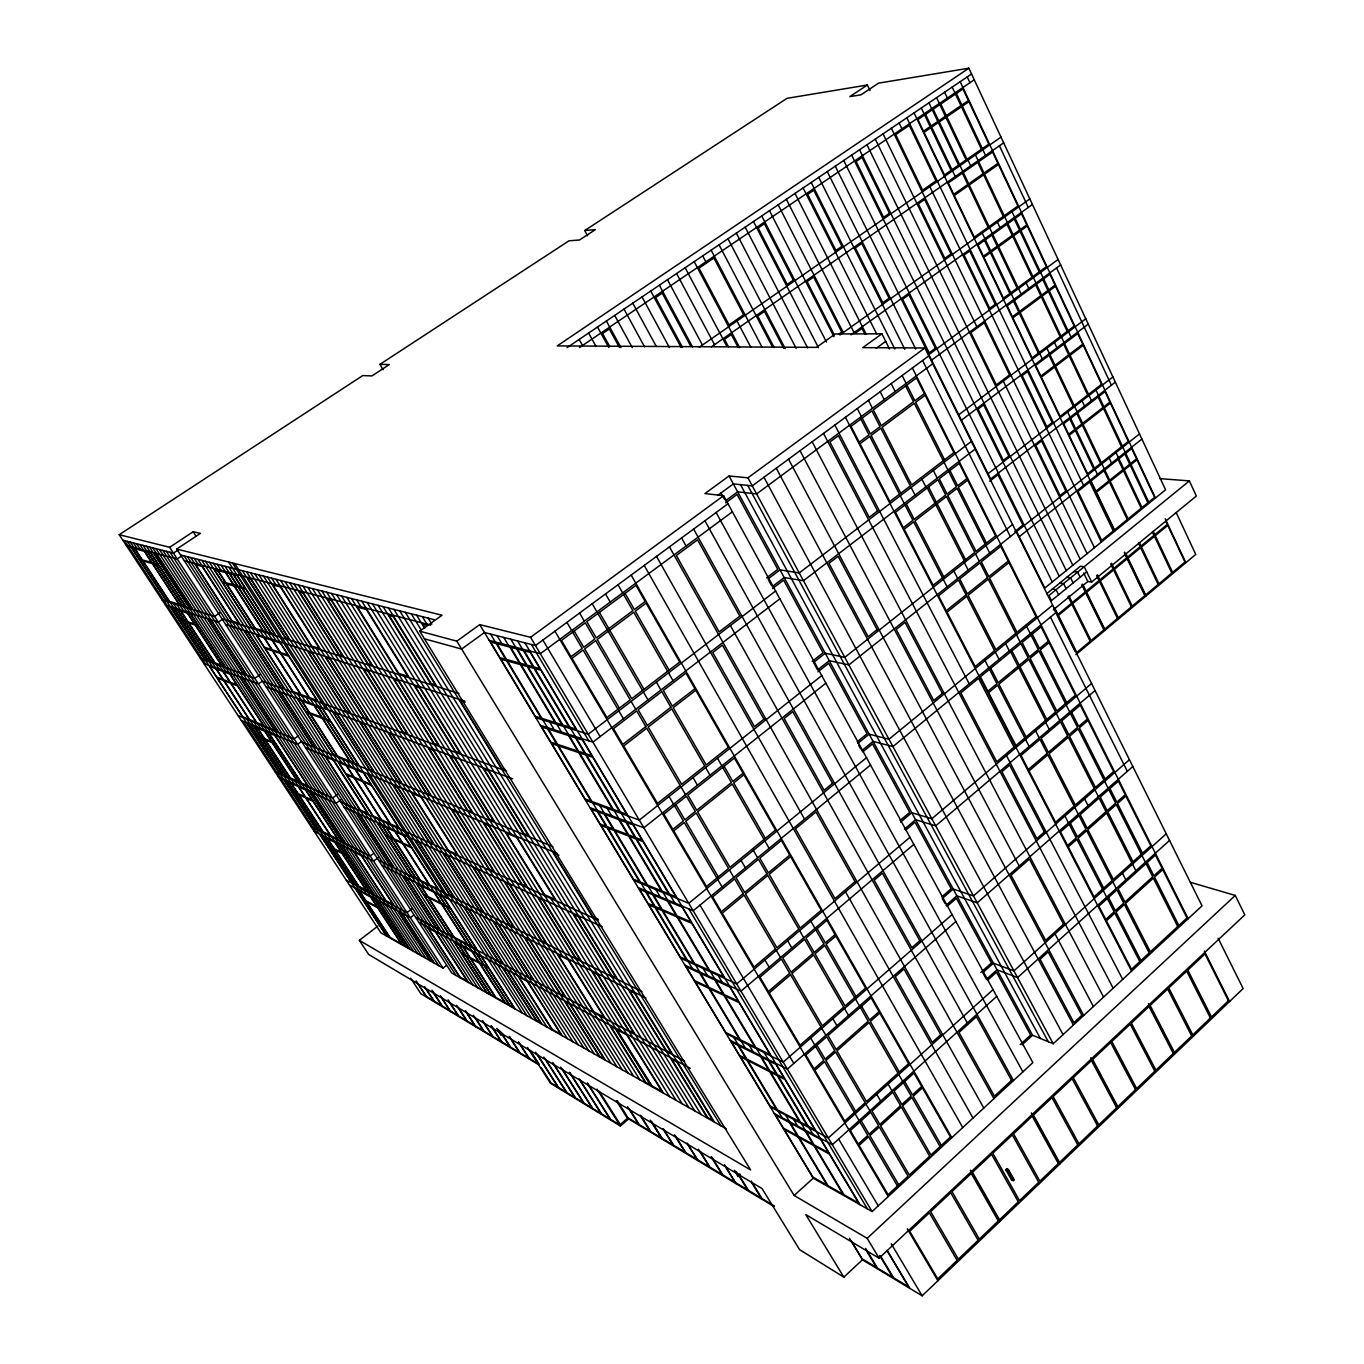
<?xml version="1.0" encoding="UTF-8"?>
<svg xmlns="http://www.w3.org/2000/svg" width="1364" height="1364" viewBox="0 0 1364 1364"><rect width="100%" height="100%" fill="white"/><g stroke="black" fill="none" stroke-linecap="round" stroke-linejoin="round"><path stroke-width="1.5" d="M1038.72 1182.281L1019.522 1200.644L992.804 1153.245L1012.327 1134.916L1039.436 1183.543M849.499 1238.359L862.423 1259.79L922.166 1295.8L1243.133 988.559L1218.12 938.244M1011.542 1179.877L1012.514 1178.956L1014.151 1179.775L1013.196 1180.695L1011.542 1179.877L1005.779 1169.63L1006.751 1168.709L1008.388 1169.528L1014.151 1179.775M1006.359 1170.653L1008.149 1170.141L1012.753 1178.343M1005.779 1169.63L1007.416 1170.448L1008.388 1169.528M1007.178 1171.062L1008.149 1170.141M862.423 1259.79L843.856 1277.164L805.766 1214.574L879.081 1258.205L1244.786 914.869L1235.273 895.432L1190.397 882.303M383.096 369.729L379.925 364.358L389.252 364.58L371.946 375.918L362.739 375.577L119.214 534.722L169.648 547.305L193.142 531.738L200.406 533.375L176.757 549.078L442.021 615.232L419.72 631.174L456.838 641.165L794.138 1195.478L867.18 1238.324L1235.273 895.432M456.838 641.165L479.702 624.627L813.234 1178.172L872.073 1211.556L1032.855 1062.607L723.602 495.678L704.932 493.58L729.041 475.968L747.932 477.826L924.894 347.973L1202.042 905.866L1053.23 1043.733L1032.531 1035.242L729.041 475.968M1020.221 1044.619L1030.638 1035.037L996.521 972.208L987.417 980.375M1022.148 1044.79L1032.531 1035.242M794.138 1195.478L813.234 1178.172M993.06 989.667L828.306 1137.951L770.319 1106.937M1166.237 833.796L1013.929 970.878L993.418 963.172L982.779 972.668L986.411 979.301L997.016 969.804L1017.544 977.596L1169.545 840.429M996.726 996.385L832.33 1144.737L774.275 1113.501M980.818 972.447L991.475 962.916L956.386 898.279L947.059 906.412M738.691 1174.711L739.629 1173.858L740.209 1174.796L738.316 1176.484L734.804 1171.42M952.106 914.579L783.192 1062.113L726.159 1033.639M1129.443 759.714L973.487 895.909L953.18 889.021L942.285 898.467L945.082 903.582M955.891 921.501L787.352 1069.103L730.217 1040.391M1132.819 766.534L977.221 902.815L956.88 895.841L946.019 905.304M941.825 896.847L951.202 888.731L915.074 822.219L905.526 830.284M527.476 1047.45L550.493 1083.238L620.381 1125.999L628.668 1118.923L773.934 1206.475M913.829 844.401L740.993 991.134L684.864 965.115M1095.07 690.542L935.687 825.851L915.585 819.747L904.451 829.124M909.941 837.291L736.713 983.921L680.67 958.159M1091.592 683.534L931.851 818.741L911.766 812.705L900.615 822.1M900.138 820.429L909.737 812.381L872.551 743.892L862.747 751.905M1075.838 654.669L1195.734 554.432L1176.16 512.472M870.522 764.999L693.185 910.743L638.147 887.572M1056.23 612.368L892.926 746.585L873.079 741.385L861.656 750.712M866.515 757.668L688.752 903.309L633.834 880.411M1052.65 605.156L888.97 739.254L869.141 734.156L857.7 743.465M1053.332 609.81L1087.841 581.49L1091.66 582.019L1196.347 496.019L1189.374 480.895L1159.877 478.628M1189.374 480.895L1048.967 595.488L1051.508 600.603L1086.699 571.84M857.223 741.76L867.061 733.764L828.749 663.245L817.94 671.787M500.776 1034.782C497.11 1029.803 510.221 1040.272 496.632 1028.371M1046.631 593.766L1080.39 566.231L1084.209 566.725L1091.66 582.019M1014.765 531.568L1022.915 525.089L998.005 474.774L989.735 481.219M825.885 683.176L643.842 827.778L589.998 807.676M1016.265 531.926L848.868 664.916L829.278 660.688L817.582 669.946L813.507 662.478L825.237 653.237L844.793 657.363L1012.582 524.492M1139.503 433.923L1016.692 531.483L1044.807 588.054L1165.572 489.795L968.849 68.2L878.552 83.153L860.94 94.849L849.823 96.622L867.351 85.011L869.976 90.45M1019.283 536.666L1141.89 439.055M821.759 675.606L639.29 820.105L585.548 800.293M119.214 534.722L380.863 932.806L443.044 968.099L446.301 965.524M812.228 661.335L823.089 652.793L783.635 580.126L772.518 588.6M1115.343 382.159L990.656 479.037L835.279 166.186M411.996 908.782L407.018 912.635L346.234 880.138M413.633 915.159L410.325 917.733L349.406 884.963M988.013 473.734L1112.905 376.941M843.856 1277.164L799.56 1249.629L762.05 1188.556L368.689 954.476L359.346 940.359L377.896 926.054M779.85 598.813L592.931 742.152L540.383 725.307M975.124 449.08L803.447 580.723L784.164 577.552L772.16 586.708M775.605 591.004L588.208 734.224L535.779 717.703M971.321 441.442L799.253 572.948L780.003 569.862L767.966 579.018M766.653 577.824L777.787 569.368L737.106 494.45L725.716 502.839M961.432 420.197L1088.267 324.138M373.583 853.421L370.19 855.978L310.907 826.379M958.739 414.792L1085.778 318.801M378.646 857.342L373.583 861.178L314.146 831.307M341.188 799.56L336.021 803.379L278.154 776.542M732.4 511.79L540.332 653.714L489.182 640.364M932.737 363.762L756.611 493.904L737.651 491.841L725.341 500.895M928.85 354.606L1058.089 259.467M728.001 503.759L535.455 645.53L484.459 632.504L461.646 649.059L424.426 638.812M928.816 355.885L752.28 485.874L733.355 483.913L717.669 495.422M337.743 794.24L332.577 798.059L274.846 771.513M931.595 360.13L1060.629 264.923M479.702 624.627L530.579 637.312L723.602 495.678M876.165 348.314L885.696 341.409M301.597 741.453L297.642 744.301L241.411 720.635M889.516 348.996L881.894 333.822L862.781 347.632L924.894 347.973M850.897 334.845L1032.429 204.481M855.569 333.038L861.98 328.434L864.793 333.992M298.068 736.014L294.113 738.862L238.035 715.503M838.502 334.419L841.741 332.1L813.66 277.011L807.079 281.615L834.325 334.913M839.934 334.964L1029.837 198.922M260.166 674.583L254.795 678.334L200.44 658.301M711.531 346.763L1003.648 142.794M699.255 347.257L1001.006 137.116M222.366 619.324L218.274 622.137L165.573 605.241M220.047 612.709L214.574 616.443L162.043 599.887M566.981 347.684L971.56 73.997M579.529 347.53L974.254 79.794M968.849 68.2L557.211 345.91L816.49 347.36L835.211 333.975L881.894 333.822M177.627 550.34L173.433 553.119L122.828 540.212M181.395 556.154L177.218 558.95L126.426 545.685M379.925 364.358L568.993 240.814L579.564 239.979L595.403 229.612L584.73 230.533L587.577 235.784M584.73 230.533L787.045 98.327L867.351 85.011M1073.826 571.584L1077.628 572.096L1080.135 577.211M1066.819 577.313L1070.604 577.824L1073.127 582.939M1059.777 583.042L1063.562 583.57L1066.085 588.685M1052.292 589.146L1056.06 589.691L1058.6 594.823M180.577 554.943L434.366 619.716M184.379 560.809L430.785 625.121M427.12 625.411L422.755 624.269L424.971 627.866M221.974 618.779L458.918 693.475M225.691 624.507L464.851 701.13M465.022 702.324L460.265 700.806L501.782 768.341L505.021 769.535M506.641 771.206L262.434 681.165L258.393 683.893L203.884 663.552M266.065 686.757L512.506 778.759M301.99 742.152L553.034 846.754M305.553 747.625L557.177 853.506M558.882 855.228L553.886 853.114L593.101 916.949L598.216 919.285M340.676 801.793L598.131 920.189M344.154 807.147L602.155 926.77M378.51 860.121L641.984 991.628M381.92 865.373L645.905 998.022M415.543 917.205L684.66 1061.124M418.867 922.32L690.201 1068.285M726.194 1128.778L451.757 973.044L176.757 549.078M359.346 940.359L750.609 1169.937L419.72 631.174M450.393 1010.912L458.048 1015.532L448.756 1001.312M475.49 1026.035L483.504 1030.86L473.41 1015.327M501.747 1041.84L510.136 1046.904L501.031 1032.804M519.479 1052.514L510.682 1047.228L501.577 1033.128M528.686 1058.072L520.042 1052.855L509.727 1036.879M538.047 1063.698L529.249 1058.413L518.9 1042.335M628.31 1118.054L638.625 1124.26L627.525 1106.681M697.874 1159.929L709.331 1166.834L698.368 1149.204M734.753 1182.145L722.886 1174.984L711.855 1157.218M761.146 1198.035L748.427 1190.363L739.51 1175.939M774.513 1206.083L761.947 1198.513L751.206 1181.054M538.627 1064.67L420.896 993.725L410.649 978.141M550.135 1082.385L558.081 1087.244L535.575 1052.224M619.375 1124.737L610.612 1119.367L587.424 1082.914M173.45 603.485L177.013 608.907M212.238 662.648L215.734 667.968M250.226 720.584L253.636 725.784M287.395 777.292L290.737 782.373M323.814 832.824L327.087 837.803M359.465 887.214L362.671 892.107M425.022 987.195L434.178 1001.159L441.851 1005.779L432.661 991.747M133.433 542.923L137.065 548.464M424.545 986.922L433.701 1000.869L426.352 996.453L416.122 980.852M135.053 548.857L142.299 559.888L151.592 562.428L144.294 551.278L131.967 548.038L139.179 559.035L141.907 559.786L134.678 548.754M169.511 601.388L143.015 560.979L152.308 563.537L179.059 604.371L166.323 600.382L139.895 560.127L142.64 560.877L169.136 601.251M170.227 602.462L173.774 607.884M174.49 608.958L181.565 619.75L184.43 620.688L177.337 609.879L171.284 607.935L178.343 618.676L181.173 619.614L174.098 608.838M208.215 660.364L182.282 620.825L185.129 621.779L211.147 661.438L204.907 659.153L179.042 619.75L181.889 620.688L207.805 660.21M208.914 661.421L212.392 666.723M246.782 719.135L250.175 724.335M250.857 725.358L257.643 735.707L260.695 737.02L253.892 726.637L247.43 723.926L254.198 734.224L257.233 735.52L250.447 725.188M283.183 774.633L258.325 736.731L261.377 738.043L286.304 776.065L279.671 773.03L254.88 735.247L257.898 736.56L282.757 774.445M283.848 775.656L287.19 780.737M287.855 781.743L294.488 791.87L297.642 793.354L290.975 783.192L284.326 780.106L290.941 790.199L294.061 791.666L287.429 781.555M319.517 830.011L295.153 792.876L298.307 794.36L322.705 831.597L315.902 828.204L291.606 791.205L294.726 792.672L319.074 829.789M320.165 831L323.421 835.979M324.086 836.967L330.582 846.891L333.805 848.527L327.292 838.587L320.455 835.143L326.951 845.032L330.139 846.652L323.643 836.746M355.1 884.23L331.23 847.879L334.47 849.516L358.374 885.986L351.383 882.252L327.599 846.021L330.787 847.641L354.64 883.991M355.731 885.219L358.937 890.078M359.567 891.067L365.944 900.769L377.078 906.838L370.65 897.035L355.851 889.055L362.21 898.74L365.484 900.53L359.124 890.811M389.951 937.375L366.575 901.74L377.726 907.81L401.272 943.786L386.165 935.227L362.841 899.711L366.132 901.502L389.49 937.102M130.33 542.122L133.962 547.646M127.432 541.389L386.558 936.045M417.606 983.325L426.744 997.237M124.567 540.656L205.776 664.251M243.355 721.454L316.209 832.347M149.494 547.015L271.078 733.116M305.297 785.528L413.701 951.441M146.46 546.248L409.984 949.327M440.333 995.771L450.768 1011.713M440.657 996.487L449.898 1010.622L442.345 1006.069L431.996 990.264M147.858 552.215L155.189 563.4L158.036 564.184L150.688 552.949L144.669 551.38L151.967 562.531L154.797 563.298L147.483 552.113M182.742 605.531L155.922 564.526L158.77 565.31L185.675 606.451L179.451 604.508L152.7 563.639L155.53 564.423L182.35 605.411M183.475 606.639L187.056 612.129M187.789 613.237L194.95 624.183L197.899 625.155L190.704 614.175L177.729 609.998L184.822 620.825L194.541 624.047L187.38 613.101M221.906 665.393L195.666 625.275L198.615 626.247L224.924 666.519L211.556 661.591L185.538 621.916L195.257 625.138L221.497 665.257M222.622 666.485L226.134 671.855M260.916 725.034L264.36 730.303M265.042 731.343L271.913 741.828L275.051 743.192L268.179 732.673L254.318 726.824L261.121 737.191L271.47 741.641L264.616 731.172M297.744 781.316L272.595 742.886L275.75 744.233L300.95 782.8L286.73 776.269L261.803 738.231L272.169 742.698L297.301 781.112M298.409 782.356L301.785 787.505M335.118 838.468L338.425 843.515M339.073 844.521L345.655 854.563L348.979 856.268L342.381 846.174L335.339 842.628L341.904 852.653L345.194 854.341L338.63 844.282M370.428 892.431L346.32 855.569L349.644 857.274L373.804 894.238L366.609 890.385L342.552 853.659L345.859 855.347L369.951 892.175M371.076 893.42L374.299 898.347M374.947 899.336L381.391 909.191L384.784 911.033L378.34 901.161L371.11 897.273L377.538 907.094L380.914 908.936L374.486 899.098M405.637 946.275L382.022 910.163L385.432 912.022L409.098 948.236L401.732 944.059L378.186 908.066L381.562 909.907L405.176 946.002M143.067 545.378L146.749 550.988M180.167 605.599L183.748 611.072M219.195 665.223L222.707 670.577M257.404 723.568L260.831 728.802M294.795 780.685L298.153 785.817M331.401 836.609L334.692 841.639M367.257 891.374L370.479 896.301M139.895 544.56L143.561 550.152M176.894 604.559L180.474 610.015M180.986 611.038L188.096 621.916M188.812 622.99L214.915 662.819M215.819 663.978L219.314 669.315M253.909 722.102L257.319 727.336M257.796 728.291L264.616 738.708M265.298 739.731L290.293 777.906M291.18 779.032L294.539 784.147M327.701 834.768L330.975 839.764M363.455 889.345L366.677 894.255M136.553 543.707L140.202 549.283M180.594 610.919L187.703 621.779M188.42 622.871L214.506 662.682M257.37 728.103L264.19 738.521M264.872 739.561L289.867 777.702M166.425 551.346L434.468 963.223M465.448 1010.588L475.866 1026.853M466.045 1012.003L474.979 1025.728L467.085 1020.971L458.185 1007.331M162.862 550.425L430.103 960.75M159.537 549.573L357.283 852.994M390.36 903.735L426.011 958.432M456.582 1005.336L466.573 1020.664L458.543 1015.839L448.091 999.829M156.025 548.686L421.715 955.994M152.751 547.851L417.691 953.709M482.805 1020.903L492.95 1036.555L501.219 1041.516L491.023 1025.779M482.276 1020.579L492.421 1036.231L484.032 1031.167L475.047 1017.356M169.648 547.305L443.044 968.099M170.023 552.25L438.867 965.729M197.951 559.376L472.95 985.081M194.336 558.456L198.172 564.406M236.228 623.28L468.551 982.574M498.116 1030.229L501.219 1035.037M190.738 557.535L431.024 928.867M187.397 556.683L460.094 977.766M491.552 1026.086L502.123 1042.676M184.072 555.847L456.036 975.482M193.142 531.738L195.956 536.103M213.415 563.332L217.336 569.419M218.121 570.629L225.913 582.752L237.251 585.838L229.374 573.579L214.353 569.641L222.127 581.712L225.452 582.616L217.66 570.51M255.256 628.327L226.697 583.962L238.035 587.066L266.867 631.975L251.368 627.099L222.912 582.922L226.236 583.826L254.778 628.173M256.023 629.503L259.842 635.453M297.625 694.14L301.359 699.937M302.092 701.096L309.543 712.656L321.631 717.293L314.129 705.597L298.068 699.579L305.485 711.104L309.048 712.468L301.615 700.908M337.522 756.116L310.276 713.798L322.381 718.453L349.866 761.265L333.396 754.411L306.235 712.247L309.781 713.611L337.027 755.912M338.255 757.259L341.904 762.919M377.947 818.929L381.511 824.47M382.227 825.578L389.337 836.609L393.122 838.4L386.012 827.334L377.964 823.6L385.057 834.598L388.808 836.371L381.715 825.339M416.054 878.126L390.036 837.718L393.838 839.508L419.907 880.053L411.706 875.961L385.756 835.689L389.524 837.462L415.526 877.87M416.753 879.217L420.231 884.622M420.93 885.696L427.887 896.489L440.981 903.173L433.991 892.261L416.566 883.497L423.488 894.255L427.341 896.216L420.402 885.441M454.007 937.068L428.569 897.563L441.68 904.264L467.323 944.195L449.54 934.698L424.187 895.33L428.04 897.29L453.462 936.778M454.689 938.142L458.099 943.428M458.781 944.485L465.567 955.022L469.54 957.187L462.737 946.616L454.297 942.081L461.066 952.584L465.022 954.732L458.236 944.195M491.108 994.714L466.232 956.079L470.222 958.244L495.149 996.999L486.556 992.139L461.748 953.641L465.687 955.789L490.563 994.407M209.442 562.309L486.948 993.009M518.337 1041.994L529.624 1059.248M205.504 561.303L482.157 990.298M201.821 560.365L329.082 757.532M364.802 812.893L477.673 987.758M509.181 1036.555L520.127 1053.52M543.844 1057.134L566.435 1092.359L558.677 1087.602L537.297 1054.321M228.982 567.305L232.954 573.494M233.738 574.721L241.65 587.049L245.128 588.003L237.2 575.625L229.851 573.698L237.728 585.974L241.172 586.912L233.278 574.602M271.368 633.39L242.434 588.276L245.912 589.231L274.931 634.499L267.344 632.112L238.512 587.202L241.957 588.14L270.873 633.237M272.135 634.584L276.022 640.62M314.266 700.278L318.051 706.16M318.801 707.336L326.337 719.084L330.054 720.499L322.501 708.717L314.641 705.785L322.143 717.481L325.825 718.896L318.289 707.149M354.657 763.243L327.087 720.26L330.804 721.675L358.442 764.829L350.377 761.47L322.893 718.64L326.576 720.056L354.146 763.039M355.407 764.403L359.09 770.149M395.577 827.027L399.175 832.654M434.809 888.22L438.338 893.71M439.038 894.818L446.062 905.764L450.086 907.81L443.044 896.83L434.536 892.55L441.527 903.445L445.517 905.474L438.492 894.545M472.473 946.94L446.761 906.855L450.785 908.901L476.565 949.122L467.869 944.485L442.226 904.537L446.216 906.566L471.91 946.65M473.172 948.014L476.616 953.385M477.298 954.459L484.152 965.166L488.261 967.4L481.39 956.658L472.677 951.97L479.531 962.626L483.589 964.86L476.735 954.152M509.983 1005.421L484.851 966.224L488.96 968.457L514.143 1007.774L505.277 1002.745L480.213 963.7L484.288 965.917L509.403 1005.098M225.094 566.316L229.05 572.471M268.128 633.322L271.982 639.341M310.122 698.743L313.891 704.608M351.128 762.612L354.81 768.358M391.178 825.015L394.776 830.608M430.308 885.969L433.82 891.442M468.568 945.559L471.995 950.896M221.258 565.327L225.196 571.465M225.981 572.692L233.841 584.917M234.608 586.128L263.354 630.867M264.139 632.061L267.975 638.062M305.996 697.226L309.747 703.074M346.882 760.856L350.548 766.568M386.813 823.004L390.411 828.596M425.841 883.753L429.353 889.192M463.982 943.104L467.409 948.44M225.52 572.573L233.363 584.781M234.148 586.009L262.877 630.714M530.221 1050.433L539.172 1064.346M541.406 1067.841L550.357 1081.771M217.2 564.304L221.138 570.408M259.944 630.748L263.781 636.698M301.666 695.623L305.417 701.454M342.415 758.998L346.081 764.675M382.244 820.906L385.807 826.465M421.152 881.4L424.647 886.839M459.174 940.546L462.601 945.849M529.778 1050.314L538.61 1064.039M562.445 1069.291L584.099 1103.169L592.181 1108.097L569.299 1072.24M560.706 1067.142L583.485 1102.777L575.506 1097.901L552.812 1062.454M242.417 570.732L526.913 1015.686M234.659 563.52L522.361 1013.111M553.341 1063.869L574.892 1097.526L567.032 1092.717L545.566 1059.248M232.374 562.94L325.962 709.127M367.24 773.593L446.915 898.024M228.675 562.019L515.115 1009.002M259.041 574.977L546.964 1027.075M579.666 1079.367L601.66 1113.894L609.964 1118.974L587.901 1084.261M579.035 1078.992L601.013 1113.501L592.811 1108.489L569.93 1072.616M254.898 573.92L541.968 1024.228M250.533 572.812L536.7 1021.244M246.458 571.772L531.789 1018.465M276.022 579.308L567.39 1038.652M599.188 1091.268L620.262 1124.465L627.423 1118.327L616.392 1100.867M596.989 1089.137L620.381 1125.999M271.726 578.217L275.818 584.679M316.363 648.531L562.207 1035.719M267.463 577.125L522.19 977.903M263.491 576.102L552.318 1030.11M289.714 582.803L583.809 1047.978M617.261 1100.578L628.668 1118.923M285.008 581.61L578.183 1044.79M280.626 580.484L415.969 794.087M453.82 853.83L572.914 1041.789M302.961 586.179L599.666 1056.981M629.298 1108.83L639.29 1124.669L650.117 1131.182L640.091 1115.241M298.409 585.02L594.227 1053.895M293.908 583.877L588.822 1050.826M321.904 591.021L622.274 1069.802M652.094 1122.367L662.188 1138.446L673.049 1144.976L662.904 1128.812M317.454 589.879L616.971 1066.801M651.259 1121.396L662.529 1139.332M650.27 1120.185L661.489 1138.019L650.816 1131.591L640.773 1115.65M312.475 588.617L611.038 1063.426M307.838 587.424L605.497 1060.288M675.027 1135.342L685.887 1152.716L697.14 1159.485L687.32 1143.748M336.669 594.789L562.548 956.13M599.819 1015.754L639.835 1079.776M674.31 1134.916L685.171 1152.273L673.748 1145.402L663.603 1129.221M331.503 593.459L633.697 1076.281M326.678 592.232L627.952 1073.025M351.571 598.591L620.91 1030.996M346.848 597.381L651.941 1086.648M687.115 1143.066L698.215 1160.832M341.58 596.034L645.683 1083.084M367.24 602.598L510.835 834.001M550.8 898.433L676.084 1100.339M711.104 1156.774L722.119 1174.523L710.081 1167.277L700.209 1151.421M361.767 601.183L669.605 1096.656M356.635 599.887L361.017 606.912M404.102 676.186L663.535 1093.229M383.079 606.639L694.788 1110.961M724.454 1164.703L735.537 1182.605L747.643 1189.902L736.509 1171.864M378.067 605.36L688.871 1107.602M724.949 1165.896L735.861 1183.526M372.474 603.928L682.256 1103.851M393.923 609.401L707.541 1118.19M388.467 608.003L701.13 1114.559M734.463 1170.227L738.316 1176.484M411.28 613.834L421.254 630.083M405.313 612.3L720.942 1125.794M399.754 610.884L714.412 1122.095M751.479 1182.332L761.879 1199.195M428.16 618.131L431.808 624.132M422.346 616.647L426.915 624.115M416.617 615.198L424.443 627.952M851.443 1241.087L862.133 1258.836L876.541 1267.514L865.799 1249.612M549.607 722.05L554.227 729.757M599.734 805.527L604.201 812.978M648.326 886.447L652.674 893.693M695.47 964.962L699.681 971.986M741.215 1041.158L745.307 1047.978M785.647 1115.138L789.62 1121.754M865.646 1248.384L877.478 1268.077L892.653 1277.198L879.678 1255.545M497.093 635.726L501.867 643.672M497.025 643.74L506.487 659.46L526.163 664.831L516.598 648.872L490.529 642.035L499.94 657.67L505.686 659.238L496.24 643.535M541.934 718.402L507.425 661.029L527.101 666.433L561.985 724.693L535.268 716.305L500.895 659.238L506.641 660.807L541.133 718.146M542.855 719.936L547.458 727.592M548.379 729.109L557.552 744.352L577.756 751.053L568.498 735.571L541.696 726.961L550.834 742.118L556.734 744.079L547.578 728.853M591.908 801.486L558.473 745.869L578.677 752.587L612.453 809.04L585.071 798.963L551.738 743.636L557.654 745.597L591.089 801.179M592.811 802.97L597.279 810.404M598.165 811.87L607.048 826.652L613.169 829.005L604.252 814.155L591.311 809.312L600.16 824.009L606.213 826.328L597.33 811.563M640.381 882.065L607.935 828.136L614.056 830.471L646.587 884.639L633.39 879.149L601.047 825.476L607.099 827.812L639.528 881.707M641.251 883.514L645.581 890.709M646.451 892.141L655.061 906.48L661.318 909.157L652.674 894.767L639.426 889.192L648.019 903.445L654.208 906.105L645.598 891.783M687.405 960.239L655.931 907.913L662.188 910.606L693.747 963.154L680.261 956.965L648.889 904.878L655.061 907.537L686.535 959.847M688.24 961.637L692.452 968.628M733.866 1037.493L737.941 1044.278M738.759 1045.625L746.892 1059.129L768.836 1070.331L760.635 1056.64L731.479 1041.96L739.578 1055.412L745.989 1058.686L737.873 1045.182M777.378 1109.819L747.694 1060.476L769.654 1071.695L799.56 1121.668L769.978 1105.863L740.379 1056.742L746.807 1060.033L776.474 1109.341M778.162 1111.131L782.135 1117.73M490.546 634.055L495.285 641.95M517.621 640.978L522.446 649.042M523.401 650.645L533 666.706L526.981 665.069L517.416 649.076L530.289 652.452L539.922 668.599L533.836 666.945L524.236 650.867M568.941 726.876L533.955 668.309L527.936 666.655L562.821 724.949L576 729.092L540.877 670.218L534.79 668.531L569.794 727.148M575.489 737.822L584.781 753.371L578.592 751.325L569.334 735.844L582.547 740.089L591.874 755.724L585.633 753.661L576.341 738.095M619.597 811.665L585.702 754.923L579.529 752.877L613.323 809.364L626.826 814.325L592.811 757.293L586.554 755.213L620.467 811.989M625.94 822.27L634.942 837.343L628.616 834.921L619.631 819.917L633.186 824.981L642.205 840.122L635.812 837.684L626.809 822.594M668.684 893.829L635.829 838.843L629.503 836.405L662.273 891.169L676.067 896.898L643.109 841.639L636.715 839.184L669.588 894.204M768.239 1060.459L776.457 1074.201L769.756 1070.791L761.555 1057.1L775.911 1064.329L784.147 1078.14L777.378 1074.679L769.16 1060.919M807.266 1125.794L777.275 1075.582L770.558 1072.155L800.498 1122.163L815.058 1129.955L784.982 1079.504L778.196 1076.06L808.204 1126.289M563.758 726.518L568.413 734.292M614.226 810.864L618.727 818.4M663.143 892.636L667.525 899.933M710.593 971.918L714.821 979.011M756.611 1048.848L760.737 1055.719M801.299 1123.51L805.289 1130.193M880.633 1256.125L893.608 1277.778L908.612 1286.815L886.907 1250.43M510.835 639.239L515.643 647.269M867.18 1238.324L879.081 1258.205M510.682 647.32L520.213 663.211M521.15 664.797L555.915 722.784M556.853 724.335L561.491 732.076M607.151 808.255L611.635 815.757M655.913 889.618L660.278 896.881M703.21 968.525L707.439 975.584M749.109 1045.097L753.201 1051.934M793.66 1119.418L797.633 1126.067M509.863 647.099L519.394 662.989M520.349 664.575L555.08 722.528M503.725 637.414L508.499 645.411M531.431 644.49L588.771 740.822M688.837 908.901L867.436 1208.93M524.901 642.836L859.934 1204.668M887.538 1250.959L909.839 1288.383M570.732 728.717L575.403 736.543M621.37 813.507L625.906 821.077M670.457 895.671L674.839 903.019M718.044 975.345L722.306 982.472M764.215 1052.633L768.341 1059.538M809.005 1127.636L813.012 1134.336M530.579 637.312L872.073 1211.556M891.255 1243.815L922.166 1295.8M542.872 640.057L600.126 736.628M699.988 905.133L793.831 1063.426M838.638 1139.042L878.246 1205.844M554.926 631.191L888.254 1196.552M907.265 1228.794L937.886 1280.745M566.913 622.376L571.704 630.526M572.658 632.163L582.172 648.412L571.056 656.681L561.474 640.432L585.309 622.802L594.772 639.034L583.707 647.269L574.193 631.021M617.875 709.263L583.127 650.031L572.01 658.301L606.963 717.6L630.219 699.834L595.71 640.654L584.662 648.889L619.375 708.121M618.796 710.849L623.433 718.76M669.059 796.542L673.543 804.197M674.447 805.715L683.381 820.957L672.844 829.38L663.859 814.138L686.416 796.201L695.299 811.427L684.83 819.798L675.896 804.555M716.867 878.075L684.268 822.475L673.748 830.898L706.535 886.532L728.581 868.476L696.186 812.944L685.717 821.316L718.299 876.899M717.737 879.558L722.085 886.975M764.931 960.034L769.16 967.229M810.71 1038.072L814.802 1045.063M815.621 1046.444L823.771 1060.34L814.035 1068.933L805.834 1055.02L826.703 1036.742L834.802 1050.621L825.118 1059.163L816.968 1045.267M854.324 1112.444L824.589 1061.721L814.854 1070.314L844.759 1121.055L865.168 1102.709L835.603 1052.002L825.919 1060.544L855.637 1111.268M855.126 1113.808L859.098 1120.577M859.883 1121.941L867.794 1135.411L858.297 1144.038L850.352 1130.551L870.692 1112.171L878.552 1125.658L869.107 1134.234L861.196 1120.748M897.461 1185.998L868.578 1136.758L859.098 1145.385L888.135 1194.642L908.032 1176.211L879.337 1127.005L869.891 1135.581L898.757 1184.804M579.598 613.033L584.355 621.183M631.14 701.42L635.743 709.314M681.062 787.011L685.529 794.666M729.45 869.959L733.764 877.376M776.338 950.384L780.532 957.562M821.827 1028.371L825.885 1035.344M865.952 1104.056L869.908 1110.825M599.41 612.385L608.804 628.582M609.725 630.202L643.996 689.314M592.215 603.741L596.938 611.873M597.892 613.51L607.287 629.708M608.225 631.327L642.512 690.457M643.416 692.025L648.002 699.92M693.014 777.548L697.447 785.204M741.078 860.428L745.375 867.845M787.676 940.785L791.836 947.963M832.875 1018.72L836.916 1025.694M876.745 1094.354L880.667 1101.123M605.531 593.937L610.22 602.07M656.374 682.136L660.909 690.014M705.631 767.574L710.03 775.212M753.354 850.369L757.617 857.768M799.645 930.657L803.771 937.835M844.538 1008.542L848.561 1015.498M888.117 1084.124L892.005 1090.876M625.087 593.391L634.362 609.555L645.172 601.507L635.965 585.344L586.827 621.677L596.29 637.909L632.862 610.68L623.587 594.499M669.076 670.15L635.283 611.174L646.093 603.11L679.698 662.052L631.72 698.692L597.227 639.511L633.783 612.283L667.61 671.276M724.114 766.227L732.809 781.402L743.056 773.218L734.412 758.043L687.865 795.042L696.731 810.267L731.394 782.544L722.698 767.369M765.409 838.314L733.679 782.919L743.926 774.718L775.485 830.079L729.996 867.316L697.618 811.785L732.263 784.061L764.028 839.457M817.138 928.611L825.322 942.882L835.058 934.579L826.925 920.308L805.971 938.108L814.189 952.396L823.975 944.041L815.791 929.771M855.995 996.436L826.141 944.314L835.876 935.994L865.56 988.082L845.066 1005.984L815.024 953.828L824.794 945.457L854.682 997.596M861.588 1006.172L869.516 1020.033L879.013 1011.662L871.119 997.817L828.033 1035.566L836.132 1049.445L868.203 1021.193L860.258 1007.331M899.302 1072.002L870.317 1021.414L879.797 1013.043L908.629 1063.613L866.481 1101.515L836.933 1050.843L869.004 1022.574L898.006 1073.161M904.707 1081.464L912.414 1094.917L921.672 1086.511L914.016 1073.059L894.085 1091.064L901.843 1104.516L911.135 1096.076L903.428 1082.624M941.331 1145.385L913.181 1096.247L922.439 1087.841L950.435 1136.945L930.93 1155.018L902.61 1105.863L911.902 1097.423L940.069 1146.544M617.994 584.747L622.666 592.88M668.513 672.861L673.032 680.721M717.447 758.214L721.812 765.835M764.88 840.94L769.108 848.34M810.864 921.16L814.973 928.338M855.484 998.977L859.473 1005.95M898.774 1074.525L902.661 1081.277M631.157 575.062L951.816 1137.678M970.333 1170.176L999.659 1221.633M644.234 565.429L962.745 1127.568M1006.751 1168.709L1007.331 1169.732M1007.416 1170.448L1013.196 1180.695M656.51 556.393L804.572 819.184M845.51 891.834L972.992 1118.071M669.451 546.879L983.802 1108.045M579.137 339.448L582.513 345.518M681.574 537.945L686.075 546.026M730.388 625.564L993.964 1098.651M588.617 333.038L595.983 346.354M693.628 529.062L967.298 1022.949M609.725 346.507L602.598 333.549L609.299 328.997L619.461 347.496M704.915 520.758L1013.503 1080.544M1031.354 1112.922L1059.623 1164.208M597.517 327.019L608.838 347.564M606.383 321.034L620.978 347.598M614.687 315.408L632.265 347.564M716.117 512.489L1022.898 1071.831M624.013 309.099L644.558 346.797M721.01 492.967L724.472 499.309M768.802 580.553L771.325 585.173M858.689 745.273L860.667 748.904M632.777 303.183L656.255 346.422M747.745 485.413L1048.268 1041.704M642.035 296.909L669.417 347.564M740.516 484.663L1040.357 1038.464M682.426 347.24L655.658 297.54L662.205 293.09L690.849 346.439M650.713 291.026L680.994 347.206M747.932 477.826L1053.23 1043.733M763.959 477.264L1063.05 1034.645M659.375 285.178L692.503 346.865M667.473 279.688L702.443 345.041M676.595 273.533L714.514 344.683M776.287 468.193L1073.4 1025.046M1090.825 1057.697L1117.9 1108.438M788.545 459.174L1083.715 1015.498M728.461 346.712L724.523 339.295L731.36 334.521L738.214 347.479M685.154 267.736L726.859 346.303M800.037 450.7L1019.215 866.038M1055.037 933.897L1093.382 1006.547M694.191 261.615L739.646 347.581M702.699 255.886L705.836 261.854M736.986 320.983L750.882 347.36M719.067 244.804L772.672 347.291M812.16 441.783L1103.578 997.084M711.156 250.158L762.05 347.138M727.984 238.768L785.204 348.604M783.703 348.314L764.454 311.401L757.719 316.09L774.138 347.496M823.532 433.411L1113.16 988.218M736.338 233.108L796.201 348.434M834.853 425.074L969.224 683.876M1006.462 755.588L1122.691 979.386M845.424 417.299L1131.591 971.134M1148.403 1003.665L1174.523 1054.219M745.17 227.14L807.624 347.922M753.474 221.531L818.502 347.769M761.743 215.921L826.482 342.057M857.291 408.552L861.366 416.497M862.184 418.083L870.317 433.888L880.036 426.659L871.954 410.871L851.034 426.335L859.201 442.158L868.97 434.894L860.837 419.072M900.786 493.188L871.119 435.474L880.837 428.228L910.334 485.891L889.874 501.526L860.019 443.743L869.789 436.463L899.473 494.194M906.327 503.981L914.204 519.326L945.729 494.979L937.989 479.685L895.449 512.335L903.377 527.68L912.908 520.332L905.014 504.987M943.786 576.87L915.005 520.843L946.497 496.496L974.766 552.352L933.129 585.292L904.179 529.215L913.692 521.866L942.49 577.876M990.741 668.258L998.175 682.716L1028.183 657.891L1020.886 643.484L980.392 676.766L987.86 691.241L996.931 683.756L989.497 669.281M1026.052 736.969L998.908 684.165L1028.899 659.341L1055.566 712.008L1015.924 745.545L988.61 692.69L997.664 685.188L1024.824 738.009M1070.365 823.225L1077.389 836.865L1085.983 829.295L1079.009 815.655L1060.51 831.87L1067.569 845.527L1076.196 837.922L1069.171 824.265M1103.715 888.117L1078.089 838.229L1086.682 830.659L1112.171 880.513L1094.047 896.813L1068.268 846.891L1076.895 839.286L1102.555 889.175M1108.523 897.444L1115.343 910.726L1123.731 903.104L1116.946 889.84L1098.872 906.156L1105.744 919.438L1114.183 911.783L1107.346 898.501M1140.952 960.563L1116.008 912.056L1124.413 904.434L1149.204 952.907L1131.506 969.31L1106.426 920.768L1114.848 913.096L1139.81 961.62M900.257 495.746L904.213 503.452M943.257 579.376L947.11 586.861M985.013 660.568L988.747 667.831M1025.558 739.424L1029.189 746.483M1064.943 816.047L1068.472 822.901M1103.237 890.504L1106.664 897.171M868.425 400.351L872.483 408.279M769.484 210.687L833.95 336.72M911.118 487.442L915.056 495.149M953.862 570.987L957.681 578.472M995.345 652.111L999.062 659.358M1035.634 730.882L1039.249 737.941M1074.798 807.437L1078.293 814.291M1112.854 881.843L1116.264 888.51M880.172 391.707L884.196 399.635M928.577 486.914L936.352 502.225M937.136 503.742L965.541 559.632M1011.918 650.85L1019.249 665.274M1019.982 666.723L1046.785 719.442M927.264 487.903L935.056 503.214M935.84 504.748L964.28 560.638M1010.673 651.873L1018.021 666.297M1018.755 667.746L1045.574 720.465M921.928 479.19L925.832 486.88M964.399 562.65L968.201 570.118M1005.626 643.672L1009.326 650.935M1045.677 722.391L1049.257 729.433M1084.602 798.878L1088.08 805.715M1122.436 873.233L1125.829 879.882M778.196 204.805L843.276 332.56M786.363 199.28L854.052 332.577M795.007 193.432L866.14 334.095M891.186 383.591L895.193 391.502M933.334 470.461L937.221 478.15M975.516 553.835L979.284 561.303M1016.487 634.789L1020.153 642.035M1056.282 713.423L1059.828 720.465M1094.951 789.841L1098.412 796.678M1132.546 864.128L1135.905 870.778M811.205 182.469L894.801 348.996M902.15 375.526L906.122 383.42M906.924 385.006L914.835 400.743L924.366 393.65L916.489 377.93L873.301 409.865L881.366 425.67L913.522 401.715L905.611 385.978M944.536 459.77L915.636 402.312L925.15 395.219L953.896 452.626L911.646 484.902L882.167 427.239L914.323 403.284L943.24 460.759M949.941 470.512L957.63 485.789L966.906 478.628L959.267 463.368L939.284 478.696L947.025 493.99L956.352 486.778L948.662 471.501M986.462 543.094L958.398 487.306L967.673 480.145L995.584 535.864L976.027 551.346L947.792 495.507L957.119 488.295L985.2 544.083M1032.258 634.124L1039.504 648.531L1048.336 641.216L1041.141 626.826L1022.113 642.461L1029.411 656.885L1038.277 649.537L1031.031 635.13M1066.699 702.579L1040.221 649.963L1049.069 642.649L1075.395 695.231L1056.776 710.985L1030.127 658.318L1039.01 650.969L1065.506 703.602M1071.661 712.434L1078.702 726.432L1087.33 719.05L1080.322 705.069L1061.755 720.84L1068.83 734.855L1077.509 727.438L1070.45 713.44M1105.13 778.963L1079.401 727.83L1088.029 720.448L1113.621 771.564L1095.428 787.437L1069.546 736.253L1078.208 728.836L1103.953 780.003M1109.955 788.545L1116.792 802.151L1125.232 794.718L1118.412 781.129L1100.271 797.019L1107.159 810.642L1115.633 803.174L1108.779 789.568M1142.503 853.233L1117.474 803.498L1125.897 796.082L1150.79 845.782L1133.024 861.758L1107.841 811.989L1116.315 804.538L1141.344 854.273M1147.175 862.542L1153.842 875.773L1162.077 868.305L1155.444 855.075L1118.105 888.799L1124.891 902.064L1152.699 876.813L1146.033 863.582M1178.837 925.474L1154.507 877.103L1162.742 869.618L1186.953 917.972L1150.346 951.85L1125.556 903.377L1153.364 878.126L1177.712 926.514M944.024 462.294L947.878 469.966M985.95 545.583L989.701 553.034M1026.666 626.451L1030.297 633.68M1066.205 705.018L1069.751 712.042M1104.652 781.367L1108.097 788.204M1142.026 855.603L1145.368 862.253M803.123 187.942L876.745 334.078M818.775 177.354L904.826 349.337M912.397 367.973L1188.146 918.739M1204.378 951.134L1229.595 1001.517M922.593 360.471L1010.366 536.615M1050.468 617.108L1127.329 771.359M827.283 171.608L915.704 348.996M1054.543 607.662L1057.884 614.414L1071.422 603.28L1068.097 596.545M1053.69 608.361L1057.032 615.113M1057.543 616.119L1075.037 651.327M843.719 160.475L1052.275 581.985M851.648 155.104L1059.282 576.273M1068.95 595.863L1072.257 602.581L1085.284 591.874L1081.993 585.156M1082.828 584.474L1086.119 591.192L1099.043 580.553L1096.588 575.523M866.958 144.755L1072.82 565.259M1082.078 584.15L1104.772 630.492M859.559 149.767L1066.273 570.578M875.279 139.128L1080.203 559.257M1083.715 573.016L1087.841 581.49M883.088 133.843L976.846 326.746M1003.29 381.136L1087.125 553.631M1097.423 574.841L1099.878 579.871L1113.126 568.958L1110.705 563.946M891.357 128.25L1094.439 547.68M899.115 122.999L901.928 128.847M929.839 186.68L1101.311 542.088M1111.524 563.264L1113.945 568.294L1126.698 557.791L1124.294 552.778M914.085 112.888L1114.576 531.295M1124.584 552.164L1145.709 596.256M906.838 117.781L1083.613 485.448M925.559 114.371L931.101 125.982L937.801 121.43L932.26 109.819L917.904 119.572L923.479 131.2L930.18 126.613L924.639 115.002M951.987 169.733L931.663 127.142L938.347 122.572L958.602 165.129L944.451 174.984L924.025 132.359L930.742 127.773L951.083 170.364M952.532 170.875L955.26 176.57M982.216 233.039L984.876 238.632M985.422 239.74L990.724 250.891L997.186 246.219L991.884 235.085L978.022 245.06L983.359 256.21L989.838 251.522L984.518 240.388M1010.758 292.834L991.27 251.999L997.715 247.327L1017.135 288.145L1003.478 298.187L983.887 257.319L990.366 252.647L1009.871 293.482M1011.287 293.925L1013.895 299.398M1014.424 300.489L1019.624 311.401L1040.766 295.715L1035.634 284.837L1007.144 305.86L1012.378 316.772L1018.755 312.049L1013.537 301.137M1039.249 352.492L1020.153 312.492L1041.295 296.806L1060.135 336.72L1032.088 357.914L1012.906 317.863L1019.266 313.14L1038.379 353.157M1039.76 353.566L1042.318 358.937M1067.654 412.013L1070.16 417.265M1070.672 418.322L1075.667 428.79L1081.805 423.999L1076.81 413.531L1063.647 423.778L1068.66 434.264L1074.815 429.455L1069.819 418.97M1094.508 468.244L1076.162 429.831L1082.3 425.039L1100.56 463.436L1087.585 473.751L1069.171 435.304L1075.309 430.495L1093.672 468.909M1095.002 469.284L1097.457 474.433M921.297 107.995L924.076 113.826M1125.931 553.767L1127.534 557.126L1140.185 546.691L1138.599 543.366M960.051 165.641L962.762 171.335M989.599 227.754L992.259 233.329M1018.533 288.588L1021.142 294.061M1046.887 348.178L1049.445 353.549M1074.661 406.574L1077.168 411.826M1101.89 463.811L1104.346 468.943M1139.417 542.684L1141.003 546.026L1153.995 535.353L1152.409 532.011M928.935 102.829L931.714 108.643M967.98 160.117L970.691 165.811M997.391 222.162L1000.034 227.737M1026.205 282.945L1028.797 288.418M1054.423 342.483L1056.964 347.837M1082.078 400.828L1084.568 406.08M1109.171 458.014L1111.609 463.163M940.802 104.022L946.292 115.616M946.838 116.775L966.991 159.281M936.574 97.662L939.319 103.494M939.881 104.653L945.371 116.247M945.917 117.406L966.087 159.912M975.448 154.916L978.124 160.611M1004.722 216.91L1007.365 222.485M1033.401 277.642L1035.992 283.098M1061.499 337.147L1064.039 342.483M1089.035 395.441L1091.507 400.675M1116.025 452.575L1118.446 457.707M1153.228 531.346L1154.796 534.688L1167.294 524.407L1165.743 521.065M944.621 92.223L947.366 98.038M960.188 81.687L1155.479 498.013M1165.231 518.797L1185.828 562.718M956.386 93.451L961.825 105.028L968.423 100.527L962.984 88.967L933.198 109.188L938.722 120.799L960.921 105.642L955.465 94.065M982.336 148.608L962.37 106.17L968.952 101.686L988.849 144.073L959.506 164.498L939.267 121.959L961.467 106.801L981.432 149.222M982.881 149.733L985.541 155.428M1012.02 211.693L1014.646 217.251M1015.174 218.359L1020.391 229.459L1026.768 224.872L1021.551 213.773L1007.877 223.594L1013.128 234.71L1019.522 230.107L1014.287 219.007M1040.067 271.265L1020.92 230.567L1027.28 225.981L1046.359 266.645L1032.889 276.551L1013.657 235.819L1020.033 231.215L1039.197 271.913M1040.579 272.357L1043.153 277.813M1043.665 278.904L1048.78 289.782L1055.037 285.144L1049.939 274.266L1036.504 284.189L1041.636 295.084L1047.91 290.43L1042.795 279.552M1068.063 330.736L1049.291 290.873L1055.548 286.218L1074.235 326.064L1061.004 336.073L1042.147 296.159L1048.422 291.504L1067.211 331.384M1068.558 331.81L1071.081 337.147M1095.974 390.053L1098.446 395.304M1098.941 396.344L1103.851 406.779L1109.904 402.056L1105.011 391.621L1077.662 412.883L1082.641 423.352L1103.016 407.444L1098.105 396.992M1122.367 446.13L1104.346 407.836L1110.381 403.113L1128.352 441.373L1101.396 462.771L1083.135 424.392L1103.51 408.484L1121.532 446.778M1122.845 447.153L1125.266 452.285M1125.743 453.308L1130.568 463.555L1136.519 458.798L1131.711 448.568L1118.94 458.747L1123.783 468.977L1129.75 464.203L1124.925 453.973M1148.71 502.123L1131.046 464.578L1136.996 459.804L1154.592 497.331L1142.009 507.579L1124.26 470L1130.227 465.226L1147.908 502.77M952.191 87.108L954.919 92.905M967.246 76.913L969.94 82.71M999.42 145.743L1028.286 207.464M1056.554 267.924L1111.404 385.228M957.119 1260.37L937.767 1278.869L909.72 1231.283L929.378 1212.818L957.119 1260.37M978.124 1240.268L958.363 1259.177L930.64 1211.624L950.742 1192.75L978.124 1240.268M998.312 1220.933L979.352 1239.092L951.987 1191.59L971.27 1173.483L998.312 1220.933M1018.311 1201.803L999.539 1219.774L972.498 1172.324L991.594 1154.387L1018.311 1201.803M1058.345 1163.509L1039.914 1181.139L1013.537 1133.774L1032.241 1116.195L1058.345 1163.509M1077.765 1144.925L1059.521 1162.384L1033.452 1115.07L1051.985 1097.662L1077.765 1144.925M1097.594 1125.965L1078.941 1143.799L1053.179 1096.554L1072.121 1078.754L1097.594 1125.965M1116.656 1107.721L1098.753 1124.857L1073.298 1077.645L1091.473 1060.561L1116.656 1107.721M1135.53 1089.666L1117.798 1106.63L1092.649 1059.47L1110.654 1042.556L1135.53 1089.666M1154.796 1071.217L1136.672 1088.574L1111.813 1041.465L1130.227 1024.176L1154.796 1071.217M1173.313 1053.502L1155.922 1070.143L1131.37 1023.102L1149.034 1006.513L1173.313 1053.502M1191.676 1035.941L1174.438 1052.428L1150.159 1005.439L1167.669 989.002L1191.676 1035.941M1210.414 1018.021L1192.784 1034.884L1168.795 987.945L1186.697 971.134L1210.414 1018.021M1228.418 1000.784L1211.505 1016.964L1187.805 970.094L1204.975 953.965L1228.418 1000.784M929.668 1156.195L909.311 1175.035L880.633 1125.812L901.314 1107.039L929.668 1156.195M1011.559 1080.356L994.458 1096.196L958.977 1032.463L976.436 1016.692L1011.559 1080.356M1081.84 1015.293L1073.894 1022.642L1040.084 959.25L1048.2 951.919L1081.84 1015.293M900.547 1105.693L879.848 1124.482L872.005 1110.995L892.789 1092.223L900.547 1105.693M940.802 1034.662L932.243 1042.369L895.261 976.675L903.991 969.003L940.802 1034.662M1063.579 924.212L1045.625 940.376L1011.065 875.194L1029.394 859.115L1063.579 924.212M1131.864 862.798L1113.331 879.473L1087.858 829.619L1106.681 813.029L1131.864 862.798M1105.982 811.665L1087.159 828.255L1080.186 814.615L1099.094 798.042L1105.982 811.665M821.009 1026.973L800.071 1045.25L769.245 992.941L790.54 974.749L821.009 1026.973M843.736 1007.144L822.356 1025.813L791.904 973.572L813.66 954.971L843.736 1007.144M919.83 940.717L911.8 947.724L874.188 880.172L882.389 873.199L919.83 940.717M1044.398 831.989L1036.828 838.604L1001.909 771.683L1009.633 765.102L1044.398 831.989M1074.099 806.073L1055.548 822.253L1029.019 770.899L1047.859 754.786L1074.099 806.073M1094.252 788.477L1075.292 805.033L1049.069 753.746L1068.336 737.276L1094.252 788.477M789.705 973.316L768.409 991.509L759.97 977.187L781.367 959.011L789.705 973.316M812.842 953.555L791.086 972.14L782.748 957.835L804.607 939.267L812.842 953.555M1047.143 753.388L1028.286 769.501L1021.022 755.434L1039.965 739.339L1047.143 753.388M1067.637 735.878L1048.353 752.348L1041.192 738.316L1060.544 721.863L1067.637 735.878M775.502 948.935L754.019 967.11L722.238 913.181L744.096 895.091L775.502 948.935M798.81 929.225L776.883 947.775L745.494 893.931L767.813 875.449L798.81 929.225M821.213 910.265L800.174 928.066L769.211 874.307L790.609 856.592L821.213 910.265M855.023 881.656L835.007 898.603L795.485 828.818L815.962 811.972L855.023 881.656M1014.066 747.114L996.743 761.777L960.802 692.878L978.5 678.317L1014.066 747.114M1090.16 641.285L1076.793 652.469L1058.396 615.42L1071.916 604.286L1090.16 641.285M1103.868 629.844L1090.995 640.603L1072.752 603.587L1085.761 592.88L1103.868 629.844M1117.474 618.472L1104.704 629.145L1086.614 592.198L1099.537 581.558L1117.474 618.472M1131.404 606.827L1118.292 617.773L1100.356 580.876L1113.604 569.964L1131.404 606.827M1144.822 595.608L1132.222 606.145L1114.439 569.282L1127.193 558.797L1144.822 595.608M1158.172 584.457L1145.641 594.926L1128.011 558.115L1140.662 547.697L1158.172 584.457M1171.812 573.051L1158.974 583.792L1141.48 547.032L1154.473 536.342L1171.812 573.051M1184.975 562.053L1172.614 572.386L1155.274 535.677L1167.772 525.396L1184.975 562.053M743.227 893.625L721.368 911.698L712.656 896.932L734.633 878.859L743.227 893.625M766.977 873.983L744.642 892.448L736.031 877.7L758.469 859.252L766.977 873.983M789.756 855.126L768.358 872.841L759.867 858.109L781.384 840.412L789.756 855.126M832.569 783.328L824.112 790.25L784.164 718.487L792.808 711.616L832.569 783.328M942.388 693.406L933.709 700.516L896.216 629.418L905.082 622.376L942.388 693.406M994.595 650.645L975.141 666.587L947.008 612.163L966.803 596.324L994.595 650.645M1015.754 633.339L995.856 649.622L968.082 595.301L988.303 579.12L1015.754 633.339M1036.06 616.698L1016.981 632.316L989.565 578.097L1008.968 562.582L1036.06 616.698M1113.263 530.954L1101.652 540.4L1078.003 491.347L1089.785 481.969L1113.263 530.954M1127.278 519.548L1114.507 529.948L1096.451 492.268L1109.358 481.918L1127.278 519.548M1141.191 508.243L1128.096 518.883L1110.194 481.253L1123.442 470.665L1141.191 508.243M966.053 594.84L946.241 610.68L938.551 595.778L958.449 579.956L966.053 594.84M987.553 577.637L967.315 593.817L959.71 578.95L980.051 562.786L987.553 577.637M1008.218 561.098L988.815 576.631L981.313 561.78L1000.801 546.282L1008.218 561.098M1108.881 480.895L1095.957 491.228L1091.047 480.963L1103.987 470.648L1108.881 480.895M1122.947 469.642L1109.716 480.23L1104.823 469.983L1118.105 459.395L1122.947 469.642M1065.83 491.023L1060.084 495.575L1035.736 445.465L1041.567 440.93L1065.83 491.023M680.176 785.494L657.533 803.396L623.689 745.989L646.741 728.171L680.176 785.494M704.745 766.039L681.625 784.334L648.224 727.029L671.77 708.837L704.745 766.039M728.342 747.37L706.177 764.897L673.219 707.694L695.776 690.269L728.342 747.37M763.959 719.186L754.48 726.671L712.741 652.521L722.426 645.087L763.959 719.186M877.103 629.639L868.118 636.749L828.971 563.332L838.161 556.29L877.103 629.639M1008.849 456.139L1003.358 460.384L978.073 409.064L983.649 404.852L1008.849 456.139M1052.19 422.55L1046.819 426.71L1022.199 375.646L1027.638 371.502L1052.19 422.55M1073.315 406.182L1060.118 416.412L1041.329 377.18L1054.679 367.018L1073.315 406.182M1087.705 395.048L1074.167 405.534L1055.531 366.353L1069.223 355.936L1087.705 395.048M1101.566 384.307L1088.54 394.384L1070.075 355.288L1083.238 345.262L1101.566 384.307M645.837 726.603L622.768 744.42L613.493 728.666L636.664 710.883L645.837 726.603M670.866 707.268L647.32 725.46L638.164 709.74L661.813 691.582L670.866 707.268M694.89 688.718L672.333 706.143L663.296 690.457L685.973 673.066L694.89 688.718M739.851 616.102L719.135 631.924L676.356 555.489L697.55 539.82L739.851 616.102M877.564 510.92L869.209 517.314L829.892 441.953L838.451 435.645L877.564 510.92M1054.167 365.944L1040.817 376.123L1035.685 365.416L1049.086 355.271L1054.167 365.944M1068.728 354.862L1055.02 365.296L1049.939 354.606L1063.681 344.205L1068.728 354.862M1082.743 344.188L1069.581 354.214L1064.534 343.558L1077.748 333.549L1082.743 344.188M1009.582 374.895L996.351 384.887L970.878 332.628L984.296 322.722L1009.582 374.895M935.397 348.28L929.208 352.816L902.61 299.228L908.884 294.726L935.397 348.28M995.277 304.223L989.718 308.315L964.058 255.085L969.702 251.027L995.277 304.223M1032.019 277.199L1018.021 287.497L998.601 246.696L1012.77 236.449L1032.019 277.199M1012.241 235.341L998.073 245.588L992.787 234.455L1006.99 224.242L1012.241 235.341M889.106 298.204L882.781 302.74L855.347 247.89L861.775 243.406L889.106 298.204M950.964 253.909L944.826 258.308L918.364 203.867L924.621 199.502L950.964 253.909M988.167 227.277L974.271 237.234L954.271 195.495L968.338 185.606L988.167 227.277M1003.307 216.433L989.071 226.629L969.241 184.975L983.666 174.848L1003.307 216.433M1017.902 205.981L1004.194 215.802L984.552 174.217L998.431 164.481L1017.902 205.981M967.809 184.481L953.726 194.353L948.27 182.981L962.387 173.109L967.809 184.481M983.12 173.722L968.713 183.833L963.308 172.478L977.766 162.367L983.12 173.722M997.885 163.339L984.024 173.092L978.67 161.736L992.583 152.018L997.885 163.339M743.67 314.726L729.041 324.905L699.016 268.111L713.884 258.018L743.67 314.726M793.371 280.149L787.216 284.428L758.145 227.976L764.403 223.73L793.371 280.149M841.963 246.321L835.944 250.499L807.676 194.37L813.779 190.227L841.963 246.321M889.481 213.244L883.599 217.336L856.081 161.515L862.065 157.457L889.481 213.244M935.96 180.883L922.576 190.193L895.688 134.644L909.276 125.42L935.96 180.883M156.792 554.551L154.32 553.903L189.425 607.628L191.983 608.429L156.792 554.551M202.145 566.435L195.785 564.764L232.204 621.08L238.768 623.143L202.145 566.435M250.805 579.188L247.719 578.387L285.775 637.909L288.946 638.898L250.805 579.188M280.438 586.963L272.885 584.986L311.691 646.059L319.466 648.497L280.438 586.963M302.893 592.846L299.466 591.942L339.056 654.652L342.586 655.76L302.893 592.846M331.23 600.279L327.599 599.325L368.007 663.739L371.741 664.916L331.23 600.279M366.387 609.486L357.402 607.133L398.663 673.373L407.887 676.288L366.387 609.486M393.173 616.511L389.081 615.437L431.195 683.603L435.406 684.916L393.173 616.511M211.284 620.791L208.419 619.87L243.167 673.219L246.117 674.31L211.284 620.791M248.078 632.606L244.974 631.617L280.796 687.064L283.985 688.24L248.078 632.606M264.053 637.738L256.705 635.385L264.292 647.167L271.692 649.622L264.053 637.738M272.271 640.381L264.548 637.892L272.186 649.776L279.944 652.35L272.271 640.381M280.37 642.99L272.749 640.534L280.438 652.521L288.094 655.061L280.37 642.99M312.1 653.186L308.537 652.043L346.149 711.087L349.798 712.434L312.1 653.186M329.866 658.897L326.184 657.704L364.273 717.754L368.058 719.152L329.866 658.897M368.024 671.156L364.052 669.877L403.13 732.059L407.222 733.559L368.024 671.156M398.459 680.926L394.23 679.579L434.11 743.448L438.424 745.034L398.459 680.926M419.532 687.712L415.15 686.297L455.559 751.325L460.043 752.979L419.532 687.712M272.459 650.798L265.059 648.343L292.868 691.497L300.421 694.276L272.459 650.798M280.711 653.544L272.936 650.969L300.915 694.464L308.861 697.379L280.711 653.544M288.878 656.255L281.206 653.714L309.355 697.567L317.181 700.448L288.878 656.255M216.024 668.889L209.766 666.536L216.671 677.056L222.963 679.477L216.024 668.889M222.997 671.497L216.433 669.042L223.372 679.63L229.987 682.171L222.997 671.497M229.868 674.055L223.406 671.651L230.397 682.324L236.893 684.813L229.868 674.055M243.713 679.238L240.797 678.164L274.59 729.945L277.574 731.189L243.713 679.238M281.12 693.236L278.188 692.145L312.987 745.92L315.988 747.165L281.12 693.236M337.01 714.156L333.737 712.929L369.968 769.62L373.344 771.018L337.01 714.156M364.035 724.267L360.573 722.971L397.487 781.061L401.033 782.527L364.035 724.267M392.542 734.94L388.893 733.576L426.506 793.132L430.24 794.683L392.542 734.94M433.326 750.2L429.08 748.614L467.647 810.233L471.995 812.04L433.326 750.2M454.587 758.145L450.495 756.628L489.557 819.355L493.751 821.094L454.587 758.145M488.431 770.813L484.084 769.194L523.912 833.626L528.345 835.467L488.431 770.813M618.779 819.594L605.105 814.479L614.022 829.329L627.747 834.58L618.779 819.594M223.662 680.534L217.353 678.113L242.69 716.68L249.118 719.357L223.662 680.534M230.669 683.228L224.071 680.687L249.544 719.527L256.279 722.34L230.669 683.228M237.592 685.887L231.096 683.381L256.705 722.511L263.354 725.273L237.592 685.887M628.634 836.081L614.908 830.795L647.457 884.997L661.387 890.794L628.634 836.081M274.931 735.52L268.827 732.945L301.615 783.107L307.889 785.971L274.931 735.52M333.379 760.157L325.996 757.037L360.215 810.011L367.769 813.473L333.379 760.157M346.303 765.596L338.477 762.306L345.723 773.558L353.583 776.934L346.303 765.596M355.015 769.279L346.814 765.818L354.094 777.156L362.347 780.702L355.015 769.279M363.625 772.911L355.544 769.501L362.875 780.924L371.008 784.419L363.625 772.911M397.316 787.113L393.531 785.511L429.336 841.741L433.206 843.515L397.316 787.113M420.965 797.087L412.235 793.405L448.466 850.539L457.4 854.631L420.965 797.087M456.531 812.074L452.337 810.301L489.454 869.345L493.751 871.323L456.531 812.074M488.704 825.646L484.254 823.771L522.054 884.315L526.589 886.395L488.704 825.646M516.649 837.428L506.334 833.08L544.594 894.665L555.131 899.507L516.649 837.428M667.508 901.024L653.544 895.142L662.188 909.532L676.203 915.568L667.508 901.024M682.239 907.231L668.394 901.399L677.09 915.943L690.985 921.911L682.239 907.231M354.316 778.06L346.456 774.684L372.986 815.877L380.999 819.559L354.316 778.06M363.08 781.845L354.828 778.281L381.528 819.798L389.933 823.651L363.08 781.845M371.741 785.562L363.608 782.066L390.462 823.89L398.731 827.692L371.741 785.562M677.073 917.017L663.04 910.981L694.617 963.564L708.837 970.077L677.073 917.017M691.855 923.377L677.959 917.392L709.74 970.503L723.824 976.965L691.855 923.377M298.375 786.636L291.402 783.396L298.068 793.558L305.076 796.866L298.375 786.636M305.672 790.029L298.818 786.84L305.519 797.07L312.407 800.327L305.672 790.029M312.629 793.251L309.816 791.955L341.989 841.213L344.87 842.645L312.629 793.251M360.028 815.263L356.925 813.831L390.189 865.236L393.361 866.805L360.028 815.263M394.963 831.494L386.524 827.573L393.65 838.638L402.124 842.645L394.963 831.494M403.795 835.586L395.492 831.733L402.653 842.901L411.007 846.839L403.795 835.586M419.14 842.713L415.679 841.111L450.239 895.159L453.769 896.915L419.14 842.713M447.665 855.961L444.016 854.273L479.173 909.583L482.89 911.442L447.665 855.961M477.724 869.925L473.871 868.135L509.642 924.775L513.563 926.736L477.724 869.925M509.454 884.656L505.379 882.764L541.781 940.802L545.924 942.865L509.454 884.656M542.991 900.223L538.695 898.228L575.727 957.716L580.109 959.898L542.991 900.223M578.507 916.727L573.954 914.613L611.652 975.618L616.289 977.937L578.507 916.727M699.647 972.975L686.126 966.701L694.481 980.546L708.035 986.939L699.647 972.975M714.77 980L700.516 973.385L708.922 987.366L723.21 994.1L714.77 980M729.791 986.973L715.674 980.426L724.114 994.526L738.282 1001.21L729.791 986.973M305.741 797.889L298.733 794.581L323.149 831.818L330.293 835.382L305.741 797.889M313.089 801.35L306.184 798.093L330.736 835.603L337.76 839.099L313.089 801.35M402.84 843.753L394.367 839.747L420.453 880.309L429.063 884.605L402.84 843.753M411.723 847.948L403.369 844.009L429.609 884.878L438.1 889.106L411.723 847.948M708.871 988.337L695.299 981.927L725.767 1032.497L739.51 1039.351L708.871 988.337M724.062 995.515L709.757 988.764L740.396 1039.794L754.872 1047.006L724.062 995.515M739.118 1002.625L724.966 995.942L755.792 1047.467L770.114 1054.611L739.118 1002.625M334.896 842.406L327.735 838.809L334.265 848.749L341.443 852.432L334.896 842.406M361.392 855.74L354.316 852.176L385.978 900.734L393.207 904.605L361.392 855.74M406.898 878.638L403.42 876.881L436.122 927.52L439.685 929.43L406.898 878.638M468.517 909.652L464.63 907.691L498.559 960.887L502.532 963.001L468.517 909.652M498.252 924.604L494.143 922.541L528.652 976.948L532.83 979.181L498.252 924.604M529.573 940.359L525.242 938.193L560.331 993.879L564.73 996.231L529.573 940.359M568.259 959.83L558.047 954.698L593.732 1011.73L604.116 1017.271L568.259 959.83M597.551 974.578L592.726 972.14L629.026 1030.57L633.936 1033.196L597.551 974.578M634.533 993.18L629.418 990.605L666.331 1050.502L671.531 1053.281L634.533 993.18M342.108 853.421L334.913 849.755L358.817 886.225L366.149 890.146L342.108 853.421M402.073 913.948L398.782 912.175L429.95 960.051L433.326 961.961L402.073 913.948M435.474 931.936L428.211 928.031L459.958 977.067L467.358 981.245L435.474 931.936M472.114 951.68L463.283 946.906L470.086 957.494L478.969 962.336L472.114 951.68M507.442 970.691L503.452 968.542L536.615 1020.511L540.673 1022.812L507.442 970.691M527.322 981.398L518.797 976.812L552.232 1029.377L560.894 1034.287L527.322 981.398M569.811 1004.279L565.395 1001.892L599.631 1056.23L604.116 1058.788L569.811 1004.279M615.437 1028.848L610.68 1026.291L645.666 1082.334L650.492 1085.079L615.437 1028.848M626.826 1034.986L616.852 1029.615L651.941 1085.897L662.086 1091.643L626.826 1034.986M676.851 1061.925L671.651 1059.112L707.592 1117.44L712.878 1120.441L676.851 1061.925M789.5 1122.589L775.519 1115.053L783.379 1128.113L797.411 1135.752L789.5 1122.589M805.152 1131.012L790.404 1123.084L798.315 1136.263L813.115 1144.311L805.152 1131.012M820.668 1139.383L806.09 1131.523L814.035 1144.822L828.664 1152.785L820.668 1139.383M479.651 963.393L470.768 958.551L495.695 997.323L504.714 1002.421L479.651 963.393M798.196 1137.064L784.164 1129.426L812.927 1177.149L827.096 1185.18L798.196 1137.064M813.899 1145.641L799.116 1137.576L828.016 1185.708L842.952 1194.182L813.899 1145.641M829.465 1154.114L814.837 1146.152L843.89 1194.711L858.672 1203.082L829.465 1154.114"/></g></svg>
